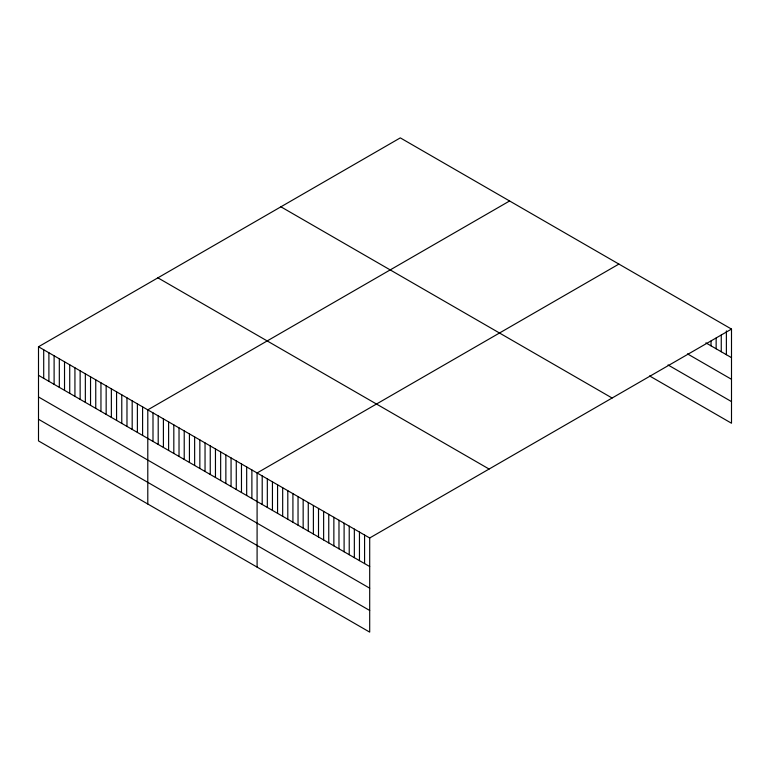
<?xml version="1.0" encoding="UTF-8"?>
<svg xmlns="http://www.w3.org/2000/svg" width="770" height="770" viewBox="0 0 770 770"><rect width="100%" height="100%" fill="white"/><g stroke="black" fill="none" stroke-linecap="round" stroke-linejoin="round"><path stroke-width="1.16" d="M38.5 346.769L369.696 537.98L369.696 632.122L38.5 440.912L38.5 346.769L400.304 137.878L731.5 329.088L731.5 423.231L649.601 375.953M509.596 200.98L147.792 409.861L147.792 504.003M618.897 264.081L257.093 472.963L257.093 567.105M369.696 537.98L731.5 329.088M705.907 342.871L731.5 357.655M687.485 353.882L731.5 379.292M668.033 364.951L731.5 401.594M280.906 206.812L612.102 398.023M157.898 277.835L489.094 469.046M38.5 375.327L369.696 566.537M38.5 396.964L369.696 588.184M38.5 419.265L369.696 610.475M726.38 330.898L726.38 354.7M721.259 335.085L721.259 351.746M716.148 338.078L716.148 348.791M711.028 341.072L711.028 345.826M364.576 535.025L364.576 563.582M359.455 532.07L359.455 560.627M354.344 529.115L354.344 557.673M349.224 526.16L349.224 554.718M344.103 523.205L344.103 551.763M338.983 520.25L338.983 548.808M333.862 517.296L333.862 545.853M328.752 514.341L328.752 542.898M323.631 511.386L323.631 539.943M318.511 508.431L318.511 536.988M313.39 505.476L313.39 534.034M308.269 502.521L308.269 531.079M303.159 499.566L303.159 528.124M298.038 496.612L298.038 525.169M292.918 493.657L292.918 522.214M287.797 490.702L287.797 519.259M282.677 487.747L282.677 516.304M277.566 484.782L277.566 513.349M272.445 481.828L272.445 510.394M267.325 478.873L267.325 507.44M262.204 475.918L262.204 504.475M251.886 469.96L251.886 498.517M246.679 466.957L246.679 495.514M241.472 463.954L241.472 492.511M236.274 460.951L236.274 489.508M231.067 457.938L231.067 486.505M225.86 454.935L225.86 483.493M220.653 451.932L220.653 480.49M215.456 448.929L215.456 477.487M210.249 445.926L210.249 474.484M205.041 442.923L205.041 471.481M199.844 439.911L199.844 468.468M194.637 436.908L194.637 465.465M189.43 433.905L189.43 462.462M184.222 430.902L184.222 459.459M179.025 427.899L179.025 456.456M173.818 424.886L173.818 453.443M168.611 421.883L168.611 450.44M163.404 418.88L163.404 447.437M158.206 415.877L158.206 444.434M152.999 412.874L152.999 441.431M142.594 406.858L142.594 435.416M137.387 403.855L137.387 432.413M132.18 400.852L132.18 429.41M126.973 397.849L126.973 426.407M121.775 394.846L121.775 423.404M116.568 391.834L116.568 420.391M111.361 388.831L111.361 417.388M106.154 385.828L106.154 414.385M100.957 382.825L100.957 411.382M95.75 379.822L95.75 408.379M90.542 376.809L90.542 405.376M85.345 373.806L85.345 402.364M80.138 370.803L80.138 399.361M74.931 367.8L74.931 396.358M69.724 364.797L69.724 393.355M64.526 361.794L64.526 390.351M59.319 358.781L59.319 387.339M54.112 355.779L54.112 384.336M48.905 352.775L48.905 381.333M43.707 349.772L43.707 378.33"/></g></svg>
